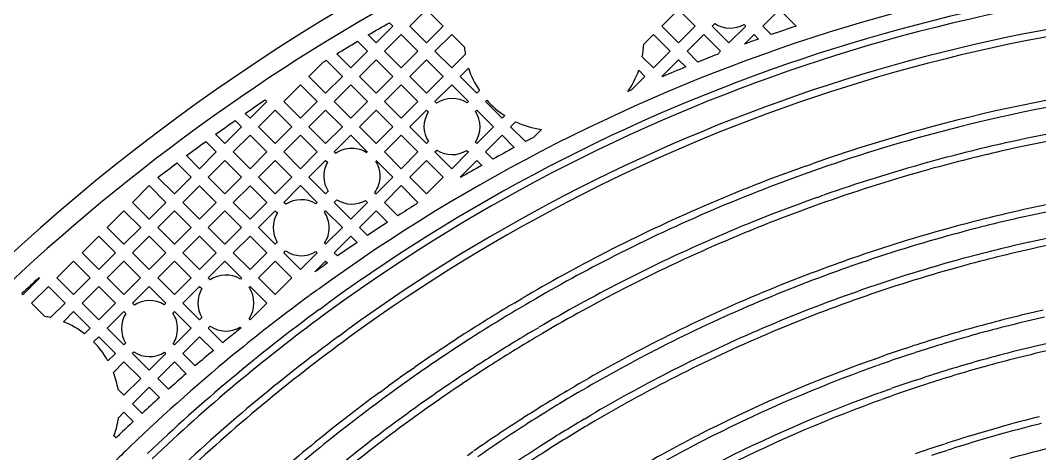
# Model space of a CAD drawing. Extents: x 1548 to 1929, y -174 to 95.
# Drawn here: x 1759.46 to 1765.92, y 47.83 to 50.58 of the extents above; entities that cross this region are included whole.
import ezdxf

# ---------------------------------------------------------------- set-up
doc = ezdxf.new("R2010")
doc.units = 0
doc.layers.add('gbr-dxf_layer0', color=7, linetype='Continuous')
doc.layers.add('gbr-outline-dxf_layer1', color=2, linetype='Continuous')

msp = doc.modelspace()

# ---------------------------------------------------------------- linework, layer by layer
at = {"layer": 'gbr-dxf_layer0'}
for p, q in [((1762.2486, 50.223), (1762.3014, 50.2758)), ((1764.4398, 49.6543), (1764.4804, 49.6687)), ((1764.4947, 49.626), (1764.4541, 49.6116)), ((1764.5112, 49.4546), (1764.551, 49.4688)), ((1764.5653, 49.4261), (1764.5255, 49.4119)), ((1764.6587, 49.0419), (1764.6972, 49.0558)), ((1764.7117, 49.0132), (1764.6731, 48.9992)), ((1761.3437, 48.8687), (1761.2934, 48.8322)), ((1762.5958, 48.7869), (1762.6398, 48.8129)), ((1764.7288, 48.8445), (1764.7676, 48.8584)), ((1764.782, 48.8158), (1764.7453, 48.8026)), ((1761.3554, 48.7437), (1761.4102, 48.7836)), ((1761.4363, 48.7469), (1761.3824, 48.7077)), ((1762.6621, 48.7738), (1762.618, 48.7478)), ((1761.479, 48.5745), (1761.5328, 48.6139)), ((1762.7038, 48.6044), (1762.7466, 48.6297)), ((1761.5597, 48.5778), (1761.5059, 48.5384)), ((1762.7704, 48.5915), (1762.7262, 48.5654)), ((1765.071, 48.4964), (1765.1185, 48.5119)), ((1764.785, 48.3958), (1764.8307, 48.4126)), ((1764.8316, 48.4129), (1764.8559, 48.4218)), ((1765.1332, 48.4694), (1765.0857, 48.4539)), ((1761.9207, 48.3492), (1761.9603, 48.3769)), ((1764.847, 48.3706), (1764.8013, 48.3539)), ((1764.8699, 48.379), (1764.8476, 48.3709)), ((1764.8925, 48.387), (1764.8711, 48.3794)), ((1764.9288, 48.4003), (1764.8959, 48.3884)), ((1761.9867, 48.3405), (1761.9461, 48.312)), ((1765.1376, 48.2953), (1765.1841, 48.3103)), ((1761.7406, 48.2195), (1761.7932, 48.258)), ((1761.8193, 48.2213), (1761.7667, 48.1828)), ((1762.9275, 48.2275), (1762.9702, 48.2528)), ((1762.9927, 48.2138), (1762.95, 48.1885)), ((1764.8574, 48.1967), (1764.9039, 48.2138)), ((1764.907, 48.2148), (1764.9477, 48.2295)), ((1764.9576, 48.233), (1764.9851, 48.2431)), ((1765.1987, 48.2677), (1765.1523, 48.2527)), ((1762.0423, 48.1755), (1762.0824, 48.2035)), ((1762.1077, 48.1662), (1762.0687, 48.1391)), ((1764.9178, 48.1709), (1764.8737, 48.1548)), ((1764.9637, 48.1874), (1764.923, 48.1727)), ((1765.0014, 48.2011), (1764.9717, 48.1902)), ((1761.866, 48.0488), (1761.9182, 48.0866)), ((1761.9442, 48.0499), (1761.892, 48.012)), ((1763.0345, 48.0474), (1763.0769, 48.0727)), ((1763.0993, 48.0337), (1763.057, 48.0084)), ((1765.2747, 47.8762), (1765.3215, 47.8915)), ((1762.2943, 47.8172), (1762.3291, 47.8413)), ((1765.1354, 47.8288), (1765.1906, 47.8479)), ((1765.192, 47.8483), (1765.2203, 47.858)), ((1765.2212, 47.8583), (1765.2738, 47.8758)), ((1765.2888, 47.8334), (1765.2363, 47.8159)), ((1765.3367, 47.8491), (1765.2895, 47.8336))]:
    msp.add_line(p, q, dxfattribs=at)
at = {"layer": 'gbr-dxf_layer0', "linetype": 'Continuous'}
for points in [[(1707.0019, 46.0009), (1707.0019, 53.8662, -0.414216), (1707.7984, 54.6627), (1738.8068, 54.6627, -0.202307), (1749.4768, 50.1611, 0.202311), (1750.697, 49.6462), (1756.1969, 49.6462, 0.202315), (1757.4171, 50.1611, -0.202307), (1768.0871, 54.6627), (1789.6184, 54.6627, -0.414217), (1790.415, 53.8662), (1790.415, 50.9337)], [(1787.9817, 53.2652), (1787.9817, 52.6681, -0.414254), (1787.9317, 52.618), (1787.5702, 52.618), (1787.5702, 52.5701), (1787.2416, 52.5701), (1787.2416, 52.618), (1787.2067, 52.618, 0.064068), (1786.9936, 52.5906, 0.013699), (1786.8417, 52.5464, 0.036904), (1786.8081, 52.5489, 0.080213), (1786.7361, 52.5373, 0.02431), (1786.4744, 52.4286), (1767.9627, 52.4286, 0.202298), (1758.8936, 48.602, -0.202305), (1756.0729, 47.4121), (1750.5726, 47.4121, -0.202305), (1747.7519, 48.602, 0.202298), (1738.6828, 52.4286), (1710.498, 52.4286)], [(1764.3785, 50.5424, 0.003684), (1764.2208, 50.4884), (1764.1666, 50.5426)], [(1762.3014, 50.2758, 0.069984), (1762.3705, 50.1331), (1762.3545, 50.1171), (1762.2486, 50.223)], [(1763.3806, 50.2622), (1763.4196, 50.2231), (1763.3321, 50.1355, 0.000609), (1763.3114, 50.1263)], [(1762.5683, 49.9033), (1762.6003, 49.9354, 0.075155), (1762.7633, 49.8866)], [(1762.7633, 49.8866), (1762.7129, 49.8362, 0.001306), (1762.6621, 49.8095), (1762.5683, 49.9033)], [(1761.4493, 49.7434), (1761.4577, 49.735, -0.156459), (1761.5611, 49.7682, -0.144411), (1761.6576, 49.7397)], [(1762.5918, 49.7721, 0.003458), (1762.4545, 49.6971), (1762.4083, 49.7434)], [(1761.7113, 49.6856, -0.142306), (1761.7389, 49.5904, -0.156444), (1761.7058, 49.487)], [(1761.788, 49.2969, 0.003385), (1761.6602, 49.2129), (1761.6091, 49.2639)], [(1764.8574, 48.4223), (1764.8752, 48.4286, -0.073184), (1764.8813, 48.431), (1764.9149, 48.4431)], [(1765.3229, 47.8921, -0.043076), (1765.3265, 47.8934, -0.010693), (1765.6761, 47.9989)], [(1762.7845, 47.8404, 0.009467), (1762.4829, 47.6385), (1762.4564, 47.6176, -0.106196), (1762.4479, 47.6135)]]:
    msp.add_lwpolyline(points, format="xyb", dxfattribs=at)
for points in [[(1761.929, 50.5426), (1762.0349, 50.6486), (1762.1408, 50.5427), (1762.0349, 50.4367)], [(1763.5273, 50.5427), (1763.6333, 50.6487), (1763.7393, 50.5427), (1763.6333, 50.4367)], [(1761.7691, 50.3828), (1761.8751, 50.4888), (1761.981, 50.3829), (1761.875, 50.2769)], [(1761.6092, 50.2229), (1761.7152, 50.3289), (1761.8211, 50.223), (1761.7151, 50.117)], [(1761.9288, 50.223), (1762.0348, 50.329), (1762.1409, 50.223), (1762.0348, 50.117)], [(1761.1296, 50.0631), (1761.2355, 50.169), (1761.3415, 50.063), (1761.2356, 49.9571)], [(1761.4493, 50.063), (1761.5554, 50.1691), (1761.6613, 50.0632), (1761.5552, 49.9571)], [(1761.769, 50.0632), (1761.875, 50.1691), (1761.981, 50.0631), (1761.875, 49.9571)], [(1760.9698, 49.9032), (1761.0757, 50.0092), (1761.1817, 49.9032), (1761.0758, 49.7973)], [(1761.2895, 49.9032), (1761.3954, 50.0091), (1761.5013, 49.9032), (1761.3954, 49.7973)], [(1761.6091, 49.9032), (1761.7151, 50.0093), (1761.8212, 49.9033), (1761.7151, 49.7972)], [(1760.8099, 49.7434), (1760.9159, 49.8494), (1761.0219, 49.7434), (1760.9159, 49.6374)], [(1761.1296, 49.7434), (1761.2356, 49.8493), (1761.3415, 49.7434), (1761.2356, 49.6375)], [(1761.769, 49.7434), (1761.875, 49.8494), (1761.9809, 49.7435), (1761.8749, 49.6375)], [(1760.65, 49.5835), (1760.756, 49.6895), (1760.862, 49.5835), (1760.756, 49.4775)], [(1760.9698, 49.5835), (1761.0758, 49.6895), (1761.1817, 49.5836), (1761.0757, 49.4776)], [(1761.9288, 49.5836), (1762.0348, 49.6896), (1762.1408, 49.5836), (1762.0348, 49.4776)], [(1760.1706, 49.4236), (1760.2767, 49.5297), (1760.3825, 49.4238), (1760.2765, 49.3177)], [(1760.4903, 49.4238), (1760.5962, 49.5296), (1760.7021, 49.4237), (1760.5963, 49.3178)], [(1760.8099, 49.4236), (1760.9159, 49.5296), (1761.0218, 49.4237), (1760.9158, 49.3177)], [(1760.0107, 49.2637), (1760.1167, 49.3697), (1760.2226, 49.2638), (1760.1166, 49.1578)], [(1760.3303, 49.2638), (1760.4364, 49.3699), (1760.5424, 49.2639), (1760.4363, 49.1578)], [(1760.6502, 49.2639), (1760.756, 49.3698), (1760.8619, 49.2638), (1760.7561, 49.158)], [(1759.8508, 49.1039), (1759.9568, 49.2098), (1760.0627, 49.1039), (1759.9568, 48.998)], [(1760.1705, 49.1039), (1760.2765, 49.2099), (1760.3824, 49.104), (1760.2764, 48.998)], [(1760.4902, 49.1039), (1760.5963, 49.21), (1760.7022, 49.1041), (1760.5961, 48.998)], [(1760.81, 49.1041), (1760.9158, 49.21), (1761.0218, 49.104), (1760.916, 48.9981)], [(1759.6911, 48.9441), (1759.7969, 49.05), (1759.9029, 48.9441), (1759.797, 48.8382)], [(1760.0106, 48.9441), (1760.1166, 49.05), (1760.2225, 48.9441), (1760.1166, 48.8382)], [(1760.3303, 48.9441), (1760.4363, 49.0501), (1760.5422, 48.9441), (1760.4362, 48.8381)], [(1760.9699, 48.9442), (1761.0757, 49.0501), (1761.1816, 48.9442), (1761.0757, 48.8383)], [(1759.8509, 48.7843), (1759.9568, 48.8902), (1760.0627, 48.7843), (1759.9568, 48.6784)]]:
    msp.add_lwpolyline(points, close=True, dxfattribs=at)
for points in [[(1764.1666, 50.5426), (1764.2727, 50.6487), (1764.3785, 50.5424)], [(1764.0521, 50.4281), (1764.1127, 50.4887), (1764.1411, 50.4603)], [(1763.6787, 50.2835), (1763.6333, 50.3289), (1763.5274, 50.2231)], [(1761.6612, 49.7433), (1761.5552, 49.8493), (1761.4493, 49.7434)], [(1762.4083, 49.7434), (1762.5144, 49.8494), (1762.5918, 49.7721)], [(1761.7058, 49.487), (1761.7151, 49.4776), (1761.821, 49.5836), (1761.7151, 49.6895)], [(1762.3854, 49.6585), (1762.3544, 49.6895), (1762.2486, 49.5836)], [(1761.6091, 49.2639), (1761.7151, 49.3699), (1761.788, 49.2969)], [(1759.4694, 48.8458), (1759.4772, 48.838), (1759.5833, 48.9441)]]:
    msp.add_lwpolyline(points, dxfattribs=at)
for points in [[(1761.6655, 50.4864, -0.003135), (1761.7997, 50.5642), (1761.8212, 50.5426), (1761.7152, 50.4367)], [(1763.847, 50.5427), (1763.8632, 50.5588, 0.281441), (1764.0485, 50.5529), (1764.0589, 50.5426), (1763.953, 50.4367)], [(1762.0887, 50.3829), (1762.1947, 50.4889), (1762.2756, 50.4079, 0.019973), (1762.2808, 50.3629), (1762.1947, 50.2769)], [(1763.4031, 50.3473, 0.035477), (1763.412, 50.4275), (1763.4734, 50.4888), (1763.5794, 50.3828), (1763.4735, 50.277)], [(1763.6871, 50.3828), (1763.7931, 50.4888), (1763.8991, 50.3828), (1763.8794, 50.3631, 0.002949), (1763.7555, 50.3145)], [(1761.4657, 50.3665, -0.00312), (1761.5978, 50.4464), (1761.6613, 50.3828), (1761.5554, 50.2768)], [(1761.2894, 50.2228), (1761.3802, 50.3137, -0.000558), (1761.399, 50.3254), (1761.5015, 50.2229), (1761.3954, 50.1169)], [(1762.0887, 50.0631), (1762.1947, 50.1691), (1762.3006, 50.0632), (1762.2922, 50.0548, 0.295986), (1762.0987, 50.0531)], [(1760.8851, 49.988, -0.003082), (1761.0109, 50.074), (1761.0219, 50.0631), (1760.9159, 49.9571)], [(1762.4084, 50.0632), (1762.4175, 50.0723, 0.066329), (1762.5313, 49.9741), (1762.5144, 49.9572)], [(1761.9289, 49.9033), (1762.0348, 50.0092), (1762.0457, 49.9984, 0.287708), (1762.0468, 49.8094), (1762.0348, 49.7974)], [(1762.3451, 49.8066, 0.297742), (1762.3463, 50.0011), (1762.3545, 50.0093), (1762.4605, 49.9033), (1762.3545, 49.7972)], [(1760.6977, 49.8556, -0.003073), (1760.8216, 49.9437), (1760.862, 49.9032), (1760.756, 49.7973)], [(1760.5133, 49.7203, -0.003064), (1760.6352, 49.8103), (1760.7022, 49.7434), (1760.5962, 49.6374)], [(1762.0887, 49.7435), (1762.1005, 49.7553, 0.289308), (1762.2904, 49.7536), (1762.3006, 49.7434), (1762.1947, 49.6375)], [(1760.3321, 49.582, -0.003053), (1760.4518, 49.674), (1760.5423, 49.5835), (1760.4364, 49.4776)], [(1761.2894, 49.5836), (1761.3954, 49.6895), (1761.4066, 49.6783, 0.279795), (1761.4118, 49.4939), (1761.3955, 49.4776)], [(1761.1296, 49.4237), (1761.2356, 49.5297), (1761.3416, 49.4237), (1761.3327, 49.4148, 0.290753), (1761.1421, 49.4112)], [(1761.7689, 49.4238), (1761.8749, 49.5297), (1761.9809, 49.4237), (1761.9691, 49.4119, 0.003023), (1761.8536, 49.3391)], [(1761.4493, 49.4237), (1761.4659, 49.4402, 0.277571), (1761.6491, 49.4359), (1761.6612, 49.4238), (1761.5552, 49.3178)], [(1760.9697, 49.2638), (1761.0757, 49.3698), (1761.0891, 49.3564, 0.282258), (1761.0884, 49.1705), (1761.0757, 49.1578)], [(1761.3878, 49.3622), (1761.3955, 49.3698), (1761.5013, 49.2639), (1761.3954, 49.1579), (1761.3885, 49.1648, 0.147362), (1761.4181, 49.263, 0.149148)], [(1761.4492, 49.1041), (1761.5552, 49.21), (1761.5957, 49.1695, 0.003372), (1761.4701, 49.0832)], [(1761.1296, 49.104), (1761.1411, 49.1154, 0.294574), (1761.3338, 49.1117), (1761.3415, 49.1041), (1761.2355, 48.9981)], [(1760.65, 48.9441), (1760.7561, 49.0502), (1760.8621, 48.9442), (1760.8549, 48.937, 0.293648), (1760.6627, 48.9314)], [(1761.3271, 48.9819), (1761.3954, 49.0502), (1761.4068, 49.0388, 0.002179)], [(1759.5311, 48.7841), (1759.6372, 48.8902), (1759.7431, 48.7843), (1759.651, 48.6922, 0.015828), (1759.6158, 48.6994)], [(1760.1705, 48.7843), (1760.2764, 48.8902), (1760.3824, 48.7843), (1760.3719, 48.7738, 0.288049), (1760.1827, 48.7721)], [(1760.4901, 48.7843), (1760.5961, 48.8903), (1760.6105, 48.8759, 0.277094), (1760.6108, 48.6929), (1760.5961, 48.6783)], [(1760.9098, 48.6843, 0.308312), (1760.9102, 48.8845), (1760.916, 48.8903), (1761.0219, 48.7844), (1760.9158, 48.6784)], [(1759.7326, 48.6661), (1759.797, 48.7304), (1759.9029, 48.6245), (1759.8672, 48.5888, 0.068502)], [(1760.0107, 48.6245), (1760.1166, 48.7304), (1760.1289, 48.7182, 0.28777), (1760.1273, 48.5292), (1760.1166, 48.5185)], [(1760.4267, 48.7208), (1760.4363, 48.7304), (1760.5423, 48.6244), (1760.4364, 48.5185), (1760.4284, 48.5265, 0.143412), (1760.4565, 48.6224, 0.147839)], [(1760.65, 48.6244), (1760.6632, 48.6376, 0.29164), (1760.8543, 48.6321), (1760.8594, 48.6269, 0.002167), (1760.7838, 48.5658, 0.001223), (1760.7425, 48.5319)], [(1759.9243, 48.5381), (1759.9568, 48.5706), (1760.0628, 48.4647), (1760.0153, 48.4172, 0.066772)], [(1760.4903, 48.4646), (1760.5961, 48.5705), (1760.6836, 48.4831, 0.003324), (1760.5689, 48.386)], [(1760.1705, 48.4647), (1760.1802, 48.4743, 0.297395), (1760.3745, 48.4726), (1760.3825, 48.4646), (1760.2765, 48.3586)], [(1760.0498, 48.3439), (1760.1166, 48.4108), (1760.2227, 48.3048), (1760.1166, 48.1987), (1760.0799, 48.2354, 0.049614)], [(1760.3304, 48.3048), (1760.4364, 48.4107), (1760.5111, 48.3361, 0.003322), (1760.3984, 48.2368)], [(1760.1704, 48.1448), (1760.2765, 48.2509), (1760.3417, 48.1858, 0.003322), (1760.231, 48.0842)], [(1760.0533, 47.9424, 0.051889), (1760.0822, 48.0566), (1760.1166, 48.0909), (1760.1753, 48.0321, 0.002735), (1760.0861, 47.9471, 0.000677), (1760.067, 47.9287)]]:
    msp.add_lwpolyline(points, format="xyb", close=True, dxfattribs=at)
at = {"layer": 'gbr-dxf_layer0'}
for centre, radius, start, end in [((1767.9634, 39.7664), 12.5348, 103.24962, 135.74773), ((1767.9639, 39.7664), 11.255, 90.01781, 126.00496), ((1767.9639, 39.7664), 11.1472, 90.00368, 126.00652), ((1767.9639, 39.7664), 11.1022, 90.00925, 126.00957), ((1767.964, 39.7664), 10.9379, 90.00395, 126.01068), ((1767.964, 39.7664), 10.8929, 90.01397, 126.00792), ((1767.9638, 39.7664), 11.3566, 109.67025, 110.1478), ((1767.964, 39.7664), 11.3566, 112.16907, 112.98616), ((1762.8433, 50.4501), 0.5692, 325.32431, 340.71791), ((1767.9649, 39.7666), 10.4971, 90.87761, 105.52546), ((1767.9649, 39.7666), 10.4521, 90.8681, 105.53059), ((1767.9656, 39.7667), 10.2853, 91.11381, 102.68231), ((1767.9656, 39.7667), 10.2403, 91.12004, 102.68782), ((1767.9632, 39.7662), 10.4972, 105.52128, 109.37235), ((1767.9632, 39.7661), 10.4522, 105.5259, 109.37681), ((1767.9634, 39.7662), 10.2853, 102.67523, 105.52221), ((1767.9634, 39.7662), 10.2403, 102.6802, 105.51399), ((1767.964, 39.7665), 11.3566, 119.42099, 120.20368), ((1767.9639, 39.7664), 10.4971, 109.62075, 117.18835), ((1767.9643, 39.7663), 10.2853, 105.53591, 109.3769), ((1767.9639, 39.7664), 10.4521, 109.62564, 117.18251), ((1767.9643, 39.7663), 10.2403, 105.52771, 109.38141), ((1767.9654, 39.7667), 9.847, 91.11176, 102.68635), ((1767.9654, 39.7667), 9.802, 91.11814, 102.67747), ((1767.9652, 39.7667), 10.2853, 109.62755, 117.19132), ((1767.9652, 39.7667), 10.2403, 109.63238, 117.19564), ((1767.9652, 39.7666), 9.6377, 91.11537, 102.67978), ((1767.9627, 39.7659), 9.8472, 102.6795, 105.51244), ((1767.9627, 39.7659), 9.8022, 102.67062, 105.51771), ((1767.9652, 39.7666), 9.5927, 91.10495, 102.68557), ((1767.9643, 39.7661), 9.8474, 105.52714, 109.37061), ((1767.9643, 39.7661), 9.8024, 105.53221, 109.37532), ((1767.963, 39.7659), 9.6379, 102.67171, 105.51288), ((1767.963, 39.7659), 9.5929, 102.67737, 105.51855), ((1767.9667, 39.7676), 10.4973, 117.21173, 120.49086), ((1767.9667, 39.7676), 10.4523, 117.20562, 120.49432), ((1767.967, 39.7669), 9.638, 105.54288, 109.38145), ((1767.9632, 39.7657), 9.8472, 109.61239, 117.18267), ((1767.9632, 39.7657), 9.8022, 109.617, 117.17607), ((1767.967, 39.7669), 9.593, 105.54829, 109.38644), ((1767.9632, 39.7662), 12.4332, 132.39902, 133.09094), ((1767.9639, 39.7661), 10.2852, 117.18724, 120.47532), ((1767.9639, 39.7661), 10.2402, 117.19124, 120.46994), ((1767.9629, 39.7659), 11.2553, 126.36047, 129.20378), ((1767.9625, 39.7653), 9.6379, 109.61256, 117.17328), ((1767.9625, 39.7653), 9.5929, 109.60469, 117.17771), ((1767.9633, 39.7662), 11.1471, 126.36026, 133.6753), ((1767.9625, 39.7652), 10.4973, 120.75167, 122.6671), ((1767.9624, 39.7651), 10.4523, 120.75402, 122.67002), ((1767.9635, 39.7657), 9.1976, 102.67557, 105.52149), ((1767.9633, 39.7662), 11.1021, 126.35622, 133.67592), ((1767.9635, 39.7657), 9.1526, 102.68599, 105.51593), ((1767.9669, 39.7685), 10.4969, 122.7004, 124.90089), ((1767.9648, 39.7667), 10.2851, 120.76829, 122.68227), ((1767.968, 39.7672), 9.1973, 105.55623, 108.04325), ((1767.9617, 39.7649), 10.9377, 126.35145, 133.66596), ((1767.9617, 39.7649), 10.8927, 126.34885, 133.66497), ((1767.9668, 39.7685), 10.4519, 122.70281, 124.89563), ((1767.9648, 39.7667), 10.2401, 120.77237, 122.68577), ((1767.9679, 39.7672), 9.1523, 105.55058, 108.03753), ((1767.9632, 39.7662), 11.2552, 129.20888, 133.91457), ((1767.9675, 39.7679), 9.8471, 117.21786, 120.4921), ((1767.9675, 39.7679), 9.8021, 117.21142, 120.49627), ((1767.9654, 39.7662), 9.1975, 108.34817, 109.35941), ((1767.9647, 39.7658), 8.9857, 102.69081, 105.51922), ((1767.9647, 39.7658), 8.9407, 102.68531, 105.52994), ((1767.9673, 39.7685), 10.285, 122.70266, 124.89971), ((1767.9654, 39.7662), 9.1525, 108.34307, 109.36886), ((1767.9709, 39.768), 8.9854, 105.57128, 108.06329), ((1767.964, 39.7665), 10.4969, 125.15332, 126.0033), ((1767.9673, 39.7685), 10.24, 122.70613, 124.90254), ((1767.9594, 39.7636), 9.1974, 110.19563, 117.15585), ((1767.9594, 39.7636), 9.1524, 110.19099, 117.15192), ((1767.9708, 39.768), 8.9404, 105.581, 108.05758), ((1767.9643, 39.7667), 10.4519, 125.15837, 126.0077), ((1767.9668, 39.7674), 9.6379, 117.20562, 120.4838), ((1767.9668, 39.7674), 9.5929, 117.21018, 120.48763), ((1767.9676, 39.7669), 8.9856, 108.3635, 109.37778), ((1767.9649, 39.7671), 10.4969, 126.37129, 132.42054), ((1767.9567, 39.7614), 9.8472, 120.71483, 122.62444), ((1764.8891, 48.4098), 0.1895, 288.42148, 290.67981), ((1767.9675, 39.7669), 8.9406, 108.35802, 109.37224), ((1767.9649, 39.7671), 10.4519, 126.374, 132.41864), ((1767.9711, 39.7712), 10.2851, 125.20684, 126.04895), ((1767.9567, 39.7614), 9.8022, 120.71947, 122.62808), ((1767.9593, 39.7636), 8.9855, 110.19978, 117.15427), ((1767.9593, 39.7636), 8.9405, 110.19483, 117.14981), ((1764.8892, 48.4098), 0.2345, 288.61908, 290.2843), ((1767.9711, 39.7712), 10.2401, 125.20245, 126.05208), ((1767.967, 39.7687), 10.285, 126.38706, 132.42976), ((1767.9711, 39.771), 9.8469, 122.72874, 124.92936), ((1767.9556, 39.7609), 9.6376, 120.70822, 122.61996), ((1767.9627, 39.7654), 8.5451, 103.82085, 105.51502), ((1767.9627, 39.7654), 8.5001, 103.81534, 105.5092), ((1767.967, 39.7687), 10.24, 126.39037, 132.4321), ((1767.9711, 39.771), 9.8019, 122.73275, 124.92476), ((1767.9556, 39.7609), 9.5926, 120.71189, 122.61458), ((1767.9688, 39.7674), 8.4998, 105.55788, 108.01778), ((1767.9723, 39.7707), 9.197, 117.25186, 119.92818), ((1767.9722, 39.7707), 9.152, 117.24734, 119.93578), ((1767.9667, 39.7696), 11.2551, 133.94016, 135.53853), ((1767.9689, 39.7694), 9.6377, 122.72, 124.88271), ((1767.9549, 39.7631), 8.3359, 103.76462, 105.45145)]:
    msp.add_arc(centre, radius, start, end, dxfattribs=at)
at = {"layer": 'gbr-outline-dxf_layer1', "linetype": 'Continuous'}
msp.add_lwpolyline([(1706.7985, 42.2663), (1706.7985, 53.8662, -0.414215), (1707.7985, 54.8662), (1738.8065, 54.8662, -0.202312), (1749.6226, 50.3031, 0.202309), (1750.697, 49.8497), (1756.1969, 49.8497, 0.202214), (1757.2709, 50.3027, -0.202322), (1768.0874, 54.8662), (1789.6185, 54.8662, -0.414215), (1790.6185, 53.8662), (1790.6185, 42.2663, -0.414215), (1789.6185, 41.2663), (1768.5019, 41.2663, 0.196009), (1766.7542, 40.5536, -0.196007), (1756.1969, 36.2498), (1750.697, 36.2498, -0.196007), (1740.1398, 40.5536, 0.196013), (1738.392, 41.2663), (1707.7985, 41.2663, -0.414215)], format="xyb", close=True, dxfattribs=at)

doc.saveas('drawing.dxf')
